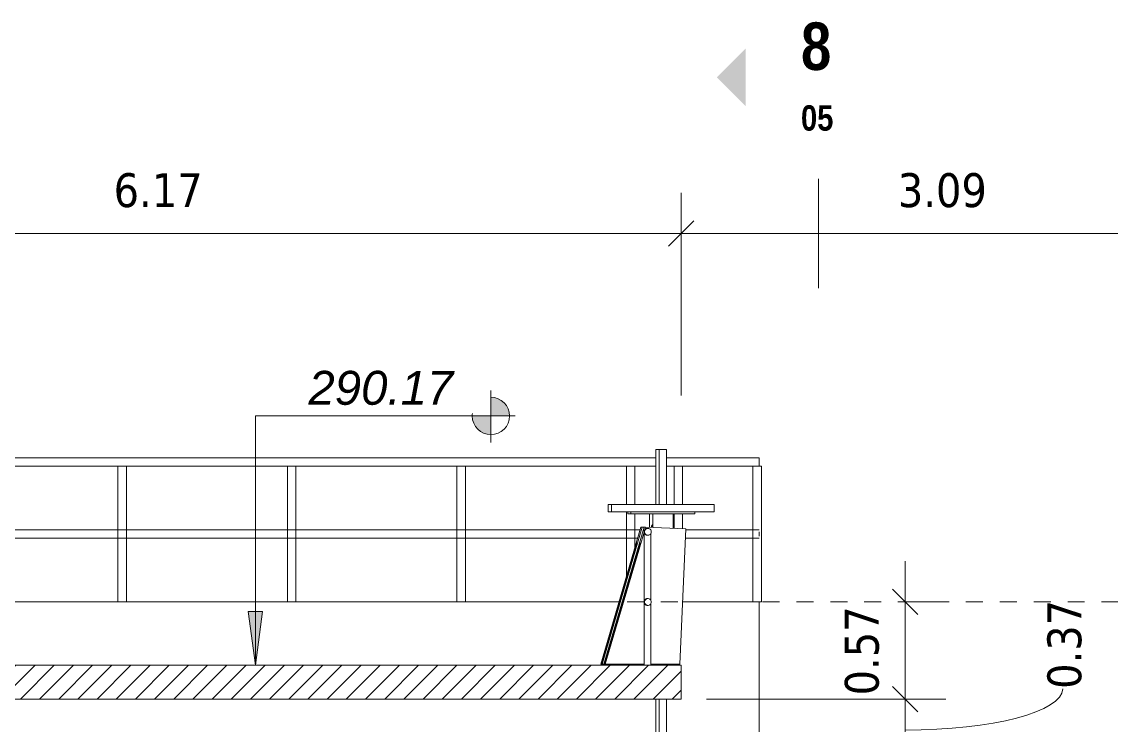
# Model space of a CAD drawing. Header units: metres. Extents: x 118 to 503, y -395 to 55.
# Drawn here: x 371.02 to 377.45, y 3.99 to 8.14 of the extents above; entities that cross this region are included whole.
import ezdxf

# ---------------------------------------------------------------- set-up
doc = ezdxf.new("R2010")
doc.units = ezdxf.units.M
doc.linetypes.add('Centre', pattern=[0.03175, 0.00635, -0.00475, 0.0159, -0.00475])
for name, color, linetype, lineweight in [('A-ANNO-DIMS', 7, 'Continuous', 9), ('A-ANNO-DIMS-100', 7, 'Continuous', 9), ('A-FLOR', 7, 'Continuous', 9), ('A-FLOR-HRAL', 7, 'Continuous', 9), ('A-FLOR-LEVL', 7, 'Continuous', 9), ('A-GENM', 7, 'Continuous', 9), ('A-WALL', 7, 'Continuous', 9), ('G-ANNO-DIMS', 7, 'Continuous', 9), ('G-ANNO-SYMB', 7, 'Continuous', 9)]:
    doc.layers.add(name, color=color, linetype=linetype, lineweight=lineweight)
doc.styles.add('Arial_I', font='ariali.ttf', dxfattribs={"height": 0.2})
doc.styles.add('Saira Condensed_B_2', font='', dxfattribs={"height": 0.15})
doc.styles.add('Saira Condensed_B_3', font='', dxfattribs={"height": 0.28})
doc.styles.add('Tahoma_1', font='tahoma.ttf', dxfattribs={"height": 0.2})
doc.styles.get('Saira Condensed_B_2').set_extended_font_data('Saira Condensed', bold=True)
doc.styles.get('Saira Condensed_B_3').set_extended_font_data('Saira Condensed', bold=True)
doc.dimstyles.new('R_Tahoma_2_0_2', dxfattribs={"dimscale": 0.3048, "dimtxt": 0.208804, "dimasz": 0.492126, "dimexe": 0.787402, "dimexo": 0.492126, "dimgap": 0.328084, "dimtad": 1, "dimrnd": 0.01, "dimzin": 0, "dimdsep": 46, "dimtxsty": 'Tahoma_1', "dimblk1": 'OBLIQUE', "dimblk2": 'OBLIQUE', "dimsah": 1, "dimcen": 0.09, "dimdle": 0.787402, "dimazin": 2, "dimtfac": 1, "dimtdec": 4, "dimtix": 1, "dimtmove": 0, "dimatfit": 3, "dimfxl": 1, "dimtvp": 1, "dimtolj": 1, "dimtzin": 0, "dimarcsym": 2})
doc.dimstyles.new('R_Tahoma_2_0_3', dxfattribs={"dimscale": 0.3048, "dimtxt": 0.208804, "dimasz": 0.492126, "dimexe": 0.787402, "dimexo": 0.492126, "dimgap": 0.328084, "dimtad": 1, "dimrnd": 0.01, "dimzin": 0, "dimdsep": 46, "dimtxsty": 'Tahoma_1', "dimblk1": 'OBLIQUE', "dimblk2": 'OBLIQUE', "dimsah": 1, "dimcen": 0.09, "dimdle": 0.787402, "dimazin": 2, "dimtfac": 1, "dimtdec": 4, "dimtix": 1, "dimtmove": 1, "dimatfit": 3, "dimfxl": 1, "dimtvp": 1, "dimtolj": 1, "dimtzin": 0, "dimarcsym": 2})

# ---------------------------------------------------------------- blocks, each defined once
blk = doc.blocks.new('M_Compuerta-03 - M_Compuerta-03-1818846-Sección 01')
at = {"layer": 'A-GENM'}
for p, q in [((60.0579, 5.6204), (60.0579, 5.2964)), ((60.078, 5.6204), (60.0579, 5.6204)), ((59.7774, 5.2964), (59.7774, 5.2514)), ((59.7953, 5.2964), (59.7774, 5.2964)), ((59.7774, 5.2514), (59.7953, 5.2514)), ((59.8924, 5.2514), (59.8924, 5.2404)), ((59.8924, 5.2404), (59.9105, 5.2404)), ((60.0204, 5.2404), (60.0204, 5.1614)), ((59.7331, 4.3542), (59.9704, 5.1624)), ((59.7408, 4.3542), (59.9781, 5.1624)), ((59.9781, 5.1624), (59.9704, 5.1624)), ((59.9781, 5.1624), (59.9894, 5.1619)), ((59.9451, 5.0675), (59.7357, 4.3542)), ((59.9476, 5.0675), (59.7382, 4.3542)), ((59.9451, 5.0675), (59.9476, 5.0675)), ((59.7357, 4.3542), (59.7331, 4.3542)), ((59.7357, 4.3542), (59.7382, 4.3542)), ((59.7382, 4.3542), (59.7408, 4.3542)), ((59.7408, 4.3542), (59.7522, 4.3542)), ((60.0579, 4.3542), (60.0579, 4.3473)), ((60.0579, 4.1473), (60.0579, 3.7806))]:
    blk.add_line(p, q, dxfattribs=at)
blk = doc.blocks.new('M_Compuerta-03 - M_Compuerta-03-V62-Sección 01')
at = {"layer": 'A-GENM'}
for p, q in [((60.077, 5.6204), (60.077, 5.2964)), ((60.0998, 5.6204), (60.077, 5.6204)), ((60.122, 5.6204), (60.0998, 5.6204)), ((60.122, 5.2964), (60.122, 5.6204)), ((59.7965, 5.2964), (59.7965, 5.2514)), ((60.1033, 5.2964), (59.7965, 5.2964)), ((60.4025, 5.2964), (60.1033, 5.2964)), ((60.4025, 5.2514), (60.4025, 5.2964)), ((59.7965, 5.2514), (60.1033, 5.2514)), ((59.9115, 5.2514), (59.9115, 5.2404)), ((59.9115, 5.2404), (60.1019, 5.2404)), ((60.0395, 5.2404), (60.0395, 5.1605)), ((60.1019, 5.2404), (60.2875, 5.2404)), ((60.1033, 5.2514), (60.4025, 5.2514)), ((60.1595, 5.1551), (60.1595, 5.2404)), ((60.2875, 5.2404), (60.2875, 5.2514)), ((59.7522, 4.3542), (59.9895, 5.1624)), ((59.9972, 5.1624), (59.9895, 5.1624)), ((59.9925, 5.1465), (59.9972, 5.1624)), ((59.9972, 5.1624), (60.2356, 5.1516)), ((60.2356, 5.1516), (60.1996, 4.3542)), ((59.7599, 4.3542), (59.9884, 5.1324)), ((59.9642, 5.0675), (59.7548, 4.3542)), ((59.9667, 5.0675), (59.7573, 4.3542)), ((59.9642, 5.0675), (59.9667, 5.0675)), ((59.7548, 4.3542), (59.7522, 4.3542)), ((59.7548, 4.3542), (59.7573, 4.3542)), ((59.7573, 4.3542), (59.7599, 4.3542)), ((59.7599, 4.3542), (59.9884, 4.3542)), ((60.0284, 4.3542), (60.1996, 4.3542)), ((60.077, 4.3542), (60.077, 4.3473)), ((60.122, 4.3473), (60.122, 4.3542)), ((60.077, 4.1473), (60.077, 3.7806)), ((60.122, 3.7806), (60.122, 4.1473))]:
    blk.add_line(p, q, dxfattribs=at)
blk = doc.blocks.new('M_Protección 01 - M_Protección 01-1820383-Sección 01')
at = {"layer": 'A-GENM'}
blk.add_line((60.0323, 5.1623), (60.0323, 5.1608), dxfattribs=at)
blk.add_open_spline([(60.0324, 5.1607), (60.0324, 5.1612), (60.0323, 5.162), (60.0323, 5.1633), (60.0325, 5.1646), (60.0327, 5.1659), (60.0329, 5.1672), (60.0333, 5.1685), (60.0337, 5.1697), (60.0343, 5.1709), (60.0349, 5.172), (60.0355, 5.1731), (60.0365, 5.1746), (60.0377, 5.1759), (60.0389, 5.1771), (60.0397, 5.1777), (60.0401, 5.178), (60.0402, 5.178)], degree=3, knots=[0.4791667, 0.4791667, 0.4791667, 0.4791667, 0.5, 0.5208333, 0.5416667, 0.5625, 0.5833333, 0.6041667, 0.625, 0.6458333, 0.6666667, 0.6875, 0.7083333, 0.75, 0.7708333, 0.7916667, 0.7956758, 0.7956758, 0.7956758, 0.7956758], dxfattribs=at)
blk.add_open_spline([(60.0369, 5.162), (60.0369, 5.1625), (60.0369, 5.1633), (60.037, 5.1646), (60.0373, 5.1659), (60.0376, 5.1672), (60.038, 5.1685), (60.0385, 5.1697), (60.039, 5.1709), (60.0394, 5.1716), (60.0397, 5.172)], degree=3, dxfattribs=at)
blk = doc.blocks.new('M_Protección 02 - M_Protección 02-1822363-Sección 01')
at = {"layer": 'A-GENM'}
for p, q in [((60.0114, 5.1544), (60.0081, 5.1544)), ((59.9884, 5.1346), (59.9884, 4.3473)), ((60.0086, 5.1144), (60.0114, 5.1144)), ((60.0284, 4.7308), (60.0284, 5.1239)), ((60.0114, 4.7404), (60.0086, 4.7404)), ((60.0086, 4.7004), (60.0114, 4.7004)), ((60.0284, 4.3473), (60.0284, 4.71))]:
    blk.add_line(p, q, dxfattribs=at)
at = {"layer": 'A-GENM', "flags": 128}
for points in [[(60.0114, 5.1544), (60.0066, 5.1538), (60.0021, 5.1521), (59.9982, 5.1494), (59.995, 5.1457), (59.9927, 5.1415), (59.9916, 5.1368), (59.9916, 5.132), (59.9927, 5.1273), (59.995, 5.123), (59.9982, 5.1194), (60.0021, 5.1167), (60.0066, 5.115), (60.0114, 5.1144)], [(60.0114, 5.1144), (60.0162, 5.115), (60.0207, 5.1167), (60.0247, 5.1194), (60.0279, 5.123), (60.0301, 5.1273), (60.0313, 5.132), (60.0313, 5.1368), (60.0301, 5.1415), (60.0279, 5.1457), (60.0247, 5.1494), (60.0207, 5.1521), (60.0162, 5.1538), (60.0114, 5.1544)], [(60.0314, 4.7204), (60.0309, 4.7252), (60.0291, 4.7297), (60.0264, 4.7336), (60.0228, 4.7368), (60.0185, 4.7391), (60.0138, 4.7402), (60.009, 4.7402), (60.0043, 4.7391), (60.0001, 4.7368), (59.9965, 4.7336), (59.9937, 4.7297), (59.992, 4.7252), (59.9914, 4.7204)], [(59.9914, 4.7204), (59.992, 4.7156), (59.9937, 4.7111), (59.9965, 4.7071), (60.0001, 4.7039), (60.0043, 4.7017), (60.009, 4.7005), (60.0138, 4.7005), (60.0185, 4.7017), (60.0228, 4.7039), (60.0264, 4.7071), (60.0291, 4.7111), (60.0309, 4.7156), (60.0314, 4.7204)]]:
    blk.add_lwpolyline(points, dxfattribs=at)
at = {"layer": 'A-GENM'}
for points, knots in [([(60.0081, 5.1544), (60.0064, 5.1544), (60.0038, 5.154), (60.0005, 5.1529), (59.9981, 5.1518), (59.9963, 5.1505), (59.995, 5.1494), (59.9937, 5.1482), (59.9923, 5.1466), (59.9911, 5.1448), (59.9903, 5.1432), (59.9898, 5.142), (59.9893, 5.1408), (59.989, 5.1396), (59.9887, 5.1383), (59.9885, 5.137), (59.9884, 5.1358), (59.9884, 5.135), (59.9884, 5.1346)], [0, 0, 0, 0, 0.0833333, 0.125, 0.1666667, 0.2083333, 0.2291667, 0.25, 0.2916667, 0.3333333, 0.3541667, 0.375, 0.3958333, 0.4166667, 0.4375, 0.4583333, 0.4791667, 0.4959512, 0.4959512, 0.4959512, 0.4959512]), ([(59.9884, 5.1344), (59.9884, 5.134), (59.9884, 5.1331), (59.9886, 5.1318), (59.9888, 5.1305), (59.9891, 5.1292), (59.9895, 5.128), (59.99, 5.1267), (59.9905, 5.1255), (59.9912, 5.1244), (59.9919, 5.1233), (59.9929, 5.1218), (59.9941, 5.1205), (59.9954, 5.1193), (59.9967, 5.1182), (59.9986, 5.117), (60.0009, 5.1159), (60.0043, 5.1147), (60.0069, 5.1144), (60.0086, 5.1144)], [0.5, 0.5, 0.5, 0.5, 0.5208333, 0.5416667, 0.5625, 0.5833333, 0.6041667, 0.625, 0.6458333, 0.6666667, 0.6875, 0.7083333, 0.75, 0.7708333, 0.7916667, 0.8333333, 0.875, 0.9166667, 1, 1, 1, 1]), ([(59.9884, 4.7204), (59.9884, 4.7217), (59.9887, 4.7242), (59.9896, 4.7274), (59.9907, 4.7295), (59.9914, 4.7307), (59.9919, 4.7316), (59.9926, 4.7325), (59.9933, 4.7333), (59.994, 4.7341), (59.9948, 4.7349), (59.9956, 4.7357), (59.9966, 4.7364), (59.9975, 4.7371), (59.9986, 4.7377), (59.9997, 4.7383), (60.0008, 4.7388), (60.002, 4.7393), (60.0033, 4.7397), (60.0046, 4.74), (60.0063, 4.7403), (60.0077, 4.7404), (60.0086, 4.7404)], [0, 0, 0, 0, 0.142857, 0.285714, 0.357143, 0.392857, 0.428571, 0.464286, 0.5, 0.535714, 0.571429, 0.607143, 0.642857, 0.678571, 0.714286, 0.75, 0.785714, 0.821429, 0.857143, 0.892857, 0.928571, 1, 1, 1, 1]), ([(60.0086, 4.7004), (60.0077, 4.7004), (60.0063, 4.7005), (60.0046, 4.7008), (60.0033, 4.7011), (60.002, 4.7015), (60.0008, 4.702), (59.9997, 4.7025), (59.9986, 4.7031), (59.9975, 4.7037), (59.9966, 4.7044), (59.9956, 4.7051), (59.9948, 4.7059), (59.994, 4.7067), (59.993, 4.7077), (59.9921, 4.7089), (59.9914, 4.71), (59.9907, 4.7112), (59.9896, 4.7134), (59.9887, 4.7165), (59.9884, 4.7191), (59.9884, 4.7204)], [0, 0, 0, 0, 0.071429, 0.107143, 0.142857, 0.178571, 0.214286, 0.25, 0.285714, 0.321429, 0.357143, 0.392857, 0.428571, 0.464286, 0.5, 0.571429, 0.607143, 0.642857, 0.714286, 0.857143, 1, 1, 1, 1])]:
    blk.add_open_spline(points, degree=3, knots=knots, dxfattribs=at)
for points in [[(60.0097, 5.1543), (60.0092, 5.1544), (60.0087, 5.1544), (60.0081, 5.1544)], [(60.0086, 5.1144), (60.0091, 5.1144), (60.0095, 5.1144), (60.01, 5.1144)]]:
    blk.add_open_spline(points, degree=3, dxfattribs=at)
blk = doc.blocks.new('Railing - 2_-V63-Sección 01')
at = {"layer": 'A-FLOR-HRAL'}
for p, q in [((60.6309, 5.5213), (60.6309, 4.7213)), ((60.6309, 5.5213), (60.6559, 5.5213)), ((60.6559, 5.5213), (60.6809, 5.5213)), ((60.6809, 4.7213), (60.6809, 5.5213)), ((60.6809, 4.7213), (60.6684, 4.7213))]:
    blk.add_line(p, q, dxfattribs=at)
blk = doc.blocks.new('Railing - 2_-V64-Sección 01')
at = {"layer": 'A-FLOR-HRAL'}
for p, q in [((54.8844, 5.5213), (54.8844, 4.7213)), ((54.8844, 5.5213), (54.9094, 5.5213)), ((54.9094, 5.5213), (54.9344, 5.5213)), ((54.9344, 4.7213), (54.9344, 5.5213))]:
    blk.add_line(p, q, dxfattribs=at)
blk = doc.blocks.new('Railing - 2_-V65-Sección 01')
at = {"layer": 'A-FLOR-HRAL'}
for p, q in [((59.8844, 5.5213), (59.8844, 5.2964)), ((59.8844, 5.5213), (59.9094, 5.5213)), ((59.9094, 5.5213), (59.9344, 5.5213)), ((59.9344, 5.2964), (59.9344, 5.5213)), ((59.8844, 5.2514), (59.8844, 4.8695)), ((59.9344, 5.0398), (59.9344, 5.2404))]:
    blk.add_line(p, q, dxfattribs=at)
blk = doc.blocks.new('Railing - Railing-1826912-Sección 01')
at = {"layer": 'A-FLOR-HRAL'}
for p, q in [((60.059, 5.5713), (54.0155, 5.5713)), ((60.6684, 5.5713), (60.121, 5.5713)), ((60.6684, 5.5463), (60.6684, 5.5713)), ((60.6684, 5.5213), (60.6684, 5.5463)), ((54.0157, 5.5213), (60.0586, 5.5213)), ((60.1211, 5.5213), (60.6684, 5.5213)), ((59.9656, 5.1463), (54.0157, 5.1463)), ((60.6684, 5.1463), (60.2354, 5.1463)), ((54.0157, 5.0963), (59.951, 5.0963)), ((60.2331, 5.0963), (60.6684, 5.0963)), ((60.6684, 5.1213), (60.6684, 5.1338)), ((60.6684, 5.1088), (60.6684, 5.1213))]:
    blk.add_line(p, q, dxfattribs=at)
for name, p in [('Railing - 2_-V64-Sección 01', (2, 0)), ('Railing - 2_-V64-Sección 01', (3, 0)), ('Railing - 2_-V64-Sección 01', (4, 0)), ('Railing - 2_-V65-Sección 01', (0, 0)), ('Railing - 2_-V63-Sección 01', (0, 0))]:
    blk.add_blockref(name, p)
blk = doc.blocks.new('Railing - 2_-V66-Sección 01')
at = {"layer": 'A-FLOR-HRAL'}
for p, q in [((60.1664, 5.5213), (60.1664, 5.2964)), ((60.2164, 5.2964), (60.2164, 5.5213)), ((60.1664, 5.2404), (60.1664, 5.1548)), ((60.2164, 5.1525), (60.2164, 5.2404)), ((60.2164, 4.7213), (60.2164, 4.726))]:
    blk.add_line(p, q, dxfattribs=at)
blk = doc.blocks.new('Railing - Railing-1826955-Sección 01')
at = {"layer": 'A-FLOR-HRAL'}
for p, q in [((60.1914, 5.5713), (60.1879, 5.5713)), ((60.1879, 5.5213), (60.1914, 5.5213))]:
    blk.add_line(p, q, dxfattribs=at)
blk.add_blockref('Railing - 2_-V66-Sección 01', (0, 0))
blk = doc.blocks.new('Spot Elevations - Simbolo Cota Elevación-1114047-Sección 01')
at = {"layer": 'G-ANNO-DIMS'}
h = blk.add_hatch(color=256, dxfattribs=at)
edge = h.paths.add_edge_path()
edge.add_line((64.0816, 3.8691), (64.1916, 3.8691))
edge.add_arc((64.0816, 3.8691), 0.11, 0, 90)
edge.add_line((64.0816, 3.9791), (64.0816, 3.8691))
h = blk.add_hatch(color=256, dxfattribs=at)
edge = h.paths.add_edge_path()
edge.add_line((64.0816, 3.8691), (63.9716, 3.8691))
edge.add_arc((64.0816, 3.8691), 0.11, 180, 270)
edge.add_line((64.0816, 3.7591), (64.0816, 3.8691))
for p, q in [((64.0816, 3.7126), (64.0816, 4.019)), ((64.2239, 3.8691), (63.316, 3.8691))]:
    blk.add_line(p, q, dxfattribs=at)
blk.add_circle((64.0816, 3.8691), 0.11, dxfattribs=at)
for start, end in [(0, 90), (180, 270)]:
    blk.add_arc((64.0816, 3.8691), 0.11, start, end, dxfattribs=at)
blk = doc.blocks.new('Section - Símbolo_Detalle_Plano-1146154-Sección 01')
at = {"layer": 'G-ANNO-SYMB', "true_color": 0x808080}
blk.add_hatch(color=8, dxfattribs=at).paths.add_polyline_path([(60.5889, 0.7455), (60.5889, 0.4047), (60.4185, 0.5751)])
blk = doc.blocks.new('DIMBLOCK23-Sección 01')
at = {"layer": 'A-ANNO-DIMS-100'}
for p, q in [((376.2303, 4.9613), (376.2303, 4.1473)), ((376.2303, 4.7213), (376.1864, 4.7213)), ((376.2303, 4.7213), (376.4703, 4.7213)), ((376.2303, 4.1473), (375.058, 4.1473)), ((376.2303, 4.1473), (376.4703, 4.1473))]:
    blk.add_line(p, q, dxfattribs=at)
at = {"layer": 'A-ANNO-DIMS-100', "lineweight": 18}
for p, q in [((376.2303, 4.7213), (376.1553, 4.7963)), ((376.2303, 4.7213), (376.3053, 4.6463)), ((376.2303, 4.1473), (376.1553, 4.2223)), ((376.2303, 4.1473), (376.3053, 4.0723))]:
    blk.add_line(p, q, dxfattribs=at)
at = {"layer": 'A-ANNO-DIMS-100', "color": 0, "insert": (375.874, 4.1692), "char_height": 0.2, "width": 0.636356, "attachment_point": 1, "rotation": 90, "line_spacing_factor": 0.994306, "style": 'Tahoma_1'}
blk.add_mtext('0.57', dxfattribs=at)
blk = doc.blocks.new('_Oblique')
at = {"color": 0, "linetype": 'ByBlock', "lineweight": -2}
blk.add_line((-0.5, -0.5), (0.5, 0.5), dxfattribs=at)
blk = doc.blocks.new('DIMBLOCK24-Sección 01')
at = {"layer": 'A-ANNO-DIMS-100', "lineweight": 18}
for p, q in [((376.2303, 4.1473), (376.1553, 4.2223)), ((376.2303, 4.1473), (376.3053, 4.0723)), ((376.2303, 3.7806), (376.1553, 3.8556)), ((376.2303, 3.7806), (376.3053, 3.7056))]:
    blk.add_line(p, q, dxfattribs=at)
at = {"layer": 'A-ANNO-DIMS-100'}
for p, q in [((376.2303, 4.1473), (375.058, 4.1473)), ((376.2303, 4.1473), (376.2303, 3.7806)), ((376.2303, 4.1473), (376.4703, 4.1473)), ((376.2303, 3.7806), (375.058, 3.7806)), ((376.2303, 3.7806), (376.4703, 3.7806))]:
    blk.add_line(p, q, dxfattribs=at)
blk.add_ellipse((376.2303, 4.2076), major_axis=(0.9295, 0), ratio=0.26211, start_param=4.712389, end_param=6.283185, dxfattribs=at)
at = {"layer": 'A-ANNO-DIMS-100', "color": 0, "insert": (377.0692, 4.2076), "char_height": 0.2, "width": 0.636356, "attachment_point": 1, "rotation": 90, "line_spacing_factor": 0.994306, "style": 'Tahoma_1'}
blk.add_mtext('0.37', dxfattribs=at)
blk = doc.blocks.new('DIMBLOCK26-Sección 01')
at = {"layer": 'A-ANNO-DIMS-100'}
for p, q in [((368.7412, 6.8945), (368.7412, 7.1345)), ((374.908, 6.8945), (374.908, 7.1345)), ((375.148, 6.8945), (368.5012, 6.8945)), ((368.7412, 6.8945), (368.7412, 6.1532)), ((374.908, 6.8945), (374.908, 6.1013))]:
    blk.add_line(p, q, dxfattribs=at)
at = {"layer": 'A-ANNO-DIMS-100', "lineweight": 18}
for p, q in [((368.7412, 6.8945), (368.8162, 6.9695)), ((374.908, 6.8945), (374.983, 6.9695)), ((368.7412, 6.8945), (368.6662, 6.8195)), ((374.908, 6.8945), (374.833, 6.8195))]:
    blk.add_line(p, q, dxfattribs=at)
at = {"layer": 'A-ANNO-DIMS-100', "color": 0, "insert": (371.5595, 7.2508), "char_height": 0.2, "width": 0.636356, "attachment_point": 1, "line_spacing_factor": 0.994306, "style": 'Tahoma_1'}
blk.add_mtext('6.17', dxfattribs=at)
blk = doc.blocks.new('DIMBLOCK27-Sección 01')
at = {"layer": 'A-ANNO-DIMS-100'}
for p, q in [((374.908, 6.8945), (374.908, 7.1345)), ((377.9963, 6.8945), (377.9963, 7.1345)), ((374.668, 6.8945), (378.2363, 6.8945)), ((374.908, 6.8945), (374.908, 5.9398)), ((377.9963, 6.8945), (377.9963, 5.8755))]:
    blk.add_line(p, q, dxfattribs=at)
at = {"layer": 'A-ANNO-DIMS-100', "lineweight": 18}
for p, q in [((374.908, 6.8945), (374.983, 6.9695)), ((377.9963, 6.8945), (378.0713, 6.9695)), ((374.908, 6.8945), (374.833, 6.8195)), ((377.9963, 6.8945), (377.9213, 6.8195))]:
    blk.add_line(p, q, dxfattribs=at)
at = {"layer": 'A-ANNO-DIMS-100', "color": 0, "insert": (376.187, 7.2508), "char_height": 0.2, "width": 0.636356, "attachment_point": 1, "line_spacing_factor": 0.994306, "style": 'Tahoma_1'}
blk.add_mtext('3.09', dxfattribs=at)

msp = doc.modelspace()

# ---------------------------------------------------------------- hatches: boundary and pattern name
at = {"layer": 'A-FLOR', "true_color": 0x808080}
h = msp.add_hatch(dxfattribs=at)
h.set_pattern_fill('FP_896', color=8, style=0, pattern_type=2)
h.set_pattern_definition([(45, (373.404835, 4.959), (-0.0565685, 0.0565685), [])])
h.paths.add_polyline_path([(374.8037, 4.1473), (374.908, 4.1473), (374.908, 4.3473), (368.7412, 4.3473), (368.7412, 4.1473), (374.6124, 4.1473)])
at = {"layer": 'G-ANNO-DIMS'}
msp.add_hatch(color=256, dxfattribs=at).paths.add_polyline_path([(372.396, 4.3473), (372.4378, 4.6648), (372.3542, 4.6648)])

# ---------------------------------------------------------------- linework, layer by layer
at = {"layer": 'A-FLOR', "lineweight": 18}
for p, q in [((374.908, 4.3473), (368.7412, 4.3473)), ((374.908, 4.1473), (374.908, 4.3473)), ((368.7412, 4.1473), (374.908, 4.1473))]:
    msp.add_line(p, q, dxfattribs=at)
at = {"layer": 'A-FLOR-LEVL', "color": 253, "linetype": 'Centre', "true_color": 0xaaaaaa}
msp.add_line((364.5891, 4.7213), (381.9559, 4.7213), dxfattribs=at)
at = {"layer": 'A-WALL'}
for p, q in [((374.5417, 4.7213), (368.9125, 4.7213)), ((375.3692, 4.7213), (374.917, 4.7213)), ((375.3692, 2.1715), (375.3692, 4.7213))]:
    msp.add_line(p, q, dxfattribs=at)
at = {"layer": 'G-ANNO-DIMS'}
for p, q in [((372.396, 5.8183), (373.7856, 5.8183)), ((372.396, 4.3473), (372.396, 5.8183)), ((372.4378, 4.6648), (372.3542, 4.6648)), ((372.3542, 4.6648), (372.396, 4.3473)), ((372.396, 4.3473), (372.4378, 4.6648))]:
    msp.add_line(p, q, dxfattribs=at)
at = {"layer": 'G-ANNO-SYMB', "lineweight": 18}
msp.add_line((375.7193, 7.2166), (375.7193, 6.5714), dxfattribs=at)

# ---------------------------------------------------------------- block references
at = {"layer": 'A-FLOR-HRAL'}
for name in ['Railing - Railing-1826912-Sección 01', 'Railing - Railing-1826955-Sección 01']:
    msp.add_blockref(name, (314.7008, 0), dxfattribs=at)
at = {"layer": 'A-GENM'}
for name in ['M_Compuerta-03 - M_Compuerta-03-1818846-Sección 01', 'M_Compuerta-03 - M_Compuerta-03-V62-Sección 01', 'M_Protección 02 - M_Protección 02-1822363-Sección 01', 'M_Protección 01 - M_Protección 01-1820383-Sección 01']:
    msp.add_blockref(name, (314.7008, 0), dxfattribs=at)
at = {"layer": 'G-ANNO-DIMS'}
msp.add_blockref('Spot Elevations - Simbolo Cota Elevación-1114047-Sección 01', (309.704, 1.9492), dxfattribs=at)
at = {"layer": 'G-ANNO-SYMB', "color": 8, "lineweight": 18, "true_color": 0x808080, "extrusion": (0, 0, -1), "rotation": 180}
msp.add_blockref('Section - Símbolo_Detalle_Plano-1146154-Sección 01', (-314.7008, 8.3917), dxfattribs=at)

# ---------------------------------------------------------------- texts
at = {"layer": 'G-ANNO-SYMB', "insert": (375.6155, 8.14), "char_height": 0.28, "width": 0.248523, "attachment_point": 1, "style": 'Saira Condensed_B_3'}
msp.add_mtext('\\fSaira Condensed|b1|i0|c0|p2|;8', dxfattribs=at)
at = {"layer": 'G-ANNO-SYMB', "color": 8, "true_color": 0x808080, "insert": (375.6155, 7.6517), "char_height": 0.15, "width": 0.248523, "attachment_point": 1, "style": 'Saira Condensed_B_2', "bg_fill": 3, "box_fill_scale": 1.25, "bg_fill_color": 256, "bg_fill_true_color": 13158600, "bg_fill_transparency": 0}
msp.add_mtext('05', dxfattribs=at)

# ---------------------------------------------------------------- dimensions: what is measured, and where the dimension line sits
at = {"layer": 'A-ANNO-DIMS'}
dim = msp.add_linear_dim(base=(377.9963, 6.8945), p1=(374.908, 5.7898), p2=(377.9963, 5.7255), dimstyle='R_Tahoma_2_0_2', override={"dimpost": '<>', "dimfxl": 3.088915}, dxfattribs=at)
dim.commit()
dim.dimension.update_dxf_attribs({"geometry": 'DIMBLOCK27-Sección 01', "text_midpoint": (376.4522, 7.0986)})
dim = msp.add_linear_dim(base=(376.2303, 4.1473), p1=(376.3364, 4.7213), p2=(374.908, 4.1473), angle=90, dimstyle='R_Tahoma_2_0_2', override={"dimpost": '<>', "dimfxl": 1.539364}, dxfattribs=at)
dim.commit()
dim.dimension.update_dxf_attribs({"geometry": 'DIMBLOCK23-Sección 01', "text_midpoint": (376.0262, 4.4343)})
dim = msp.add_linear_dim(base=(376.2303, 3.7806), p1=(374.908, 4.1473), p2=(374.908, 3.7806), angle=90, dimstyle='R_Tahoma_2_0_3', override={"dimpost": '<>', "dimfxl": 0.36675}, dxfattribs=at)
dim.commit()
dim.dimension.update_dxf_attribs({"geometry": 'DIMBLOCK24-Sección 01', "text_midpoint": (377.2025, 4.5258), "dimtype": 160, "text_rotation": 90})

# ---------------------------------------------------------------- next in the draw order: texts
at = {"layer": 'G-ANNO-DIMS', "insert": (372.7091, 6.0842), "char_height": 0.2, "width": 1.023482, "attachment_point": 1, "line_spacing_factor": 0.941778, "style": 'Arial_I', "bg_fill": 3, "box_fill_scale": 1.25, "bg_fill_color": 256, "bg_fill_true_color": 13158600, "bg_fill_transparency": 0}
msp.add_mtext('290.17', dxfattribs=at)

# ---------------------------------------------------------------- next in the draw order: dimensions: what is measured, and where the dimension line sits
at = {"layer": 'A-ANNO-DIMS'}
dim = msp.add_linear_dim(base=(368.7412, 6.8945), p1=(374.908, 5.9513), p2=(368.7412, 6.0032), dimstyle='R_Tahoma_2_0_2', override={"dimpost": '<>', "dimfxl": 6.167043}, dxfattribs=at)
dim.commit()
dim.dimension.update_dxf_attribs({"geometry": 'DIMBLOCK26-Sección 01', "text_midpoint": (371.8246, 7.0984)})

doc.saveas('drawing.dxf')
